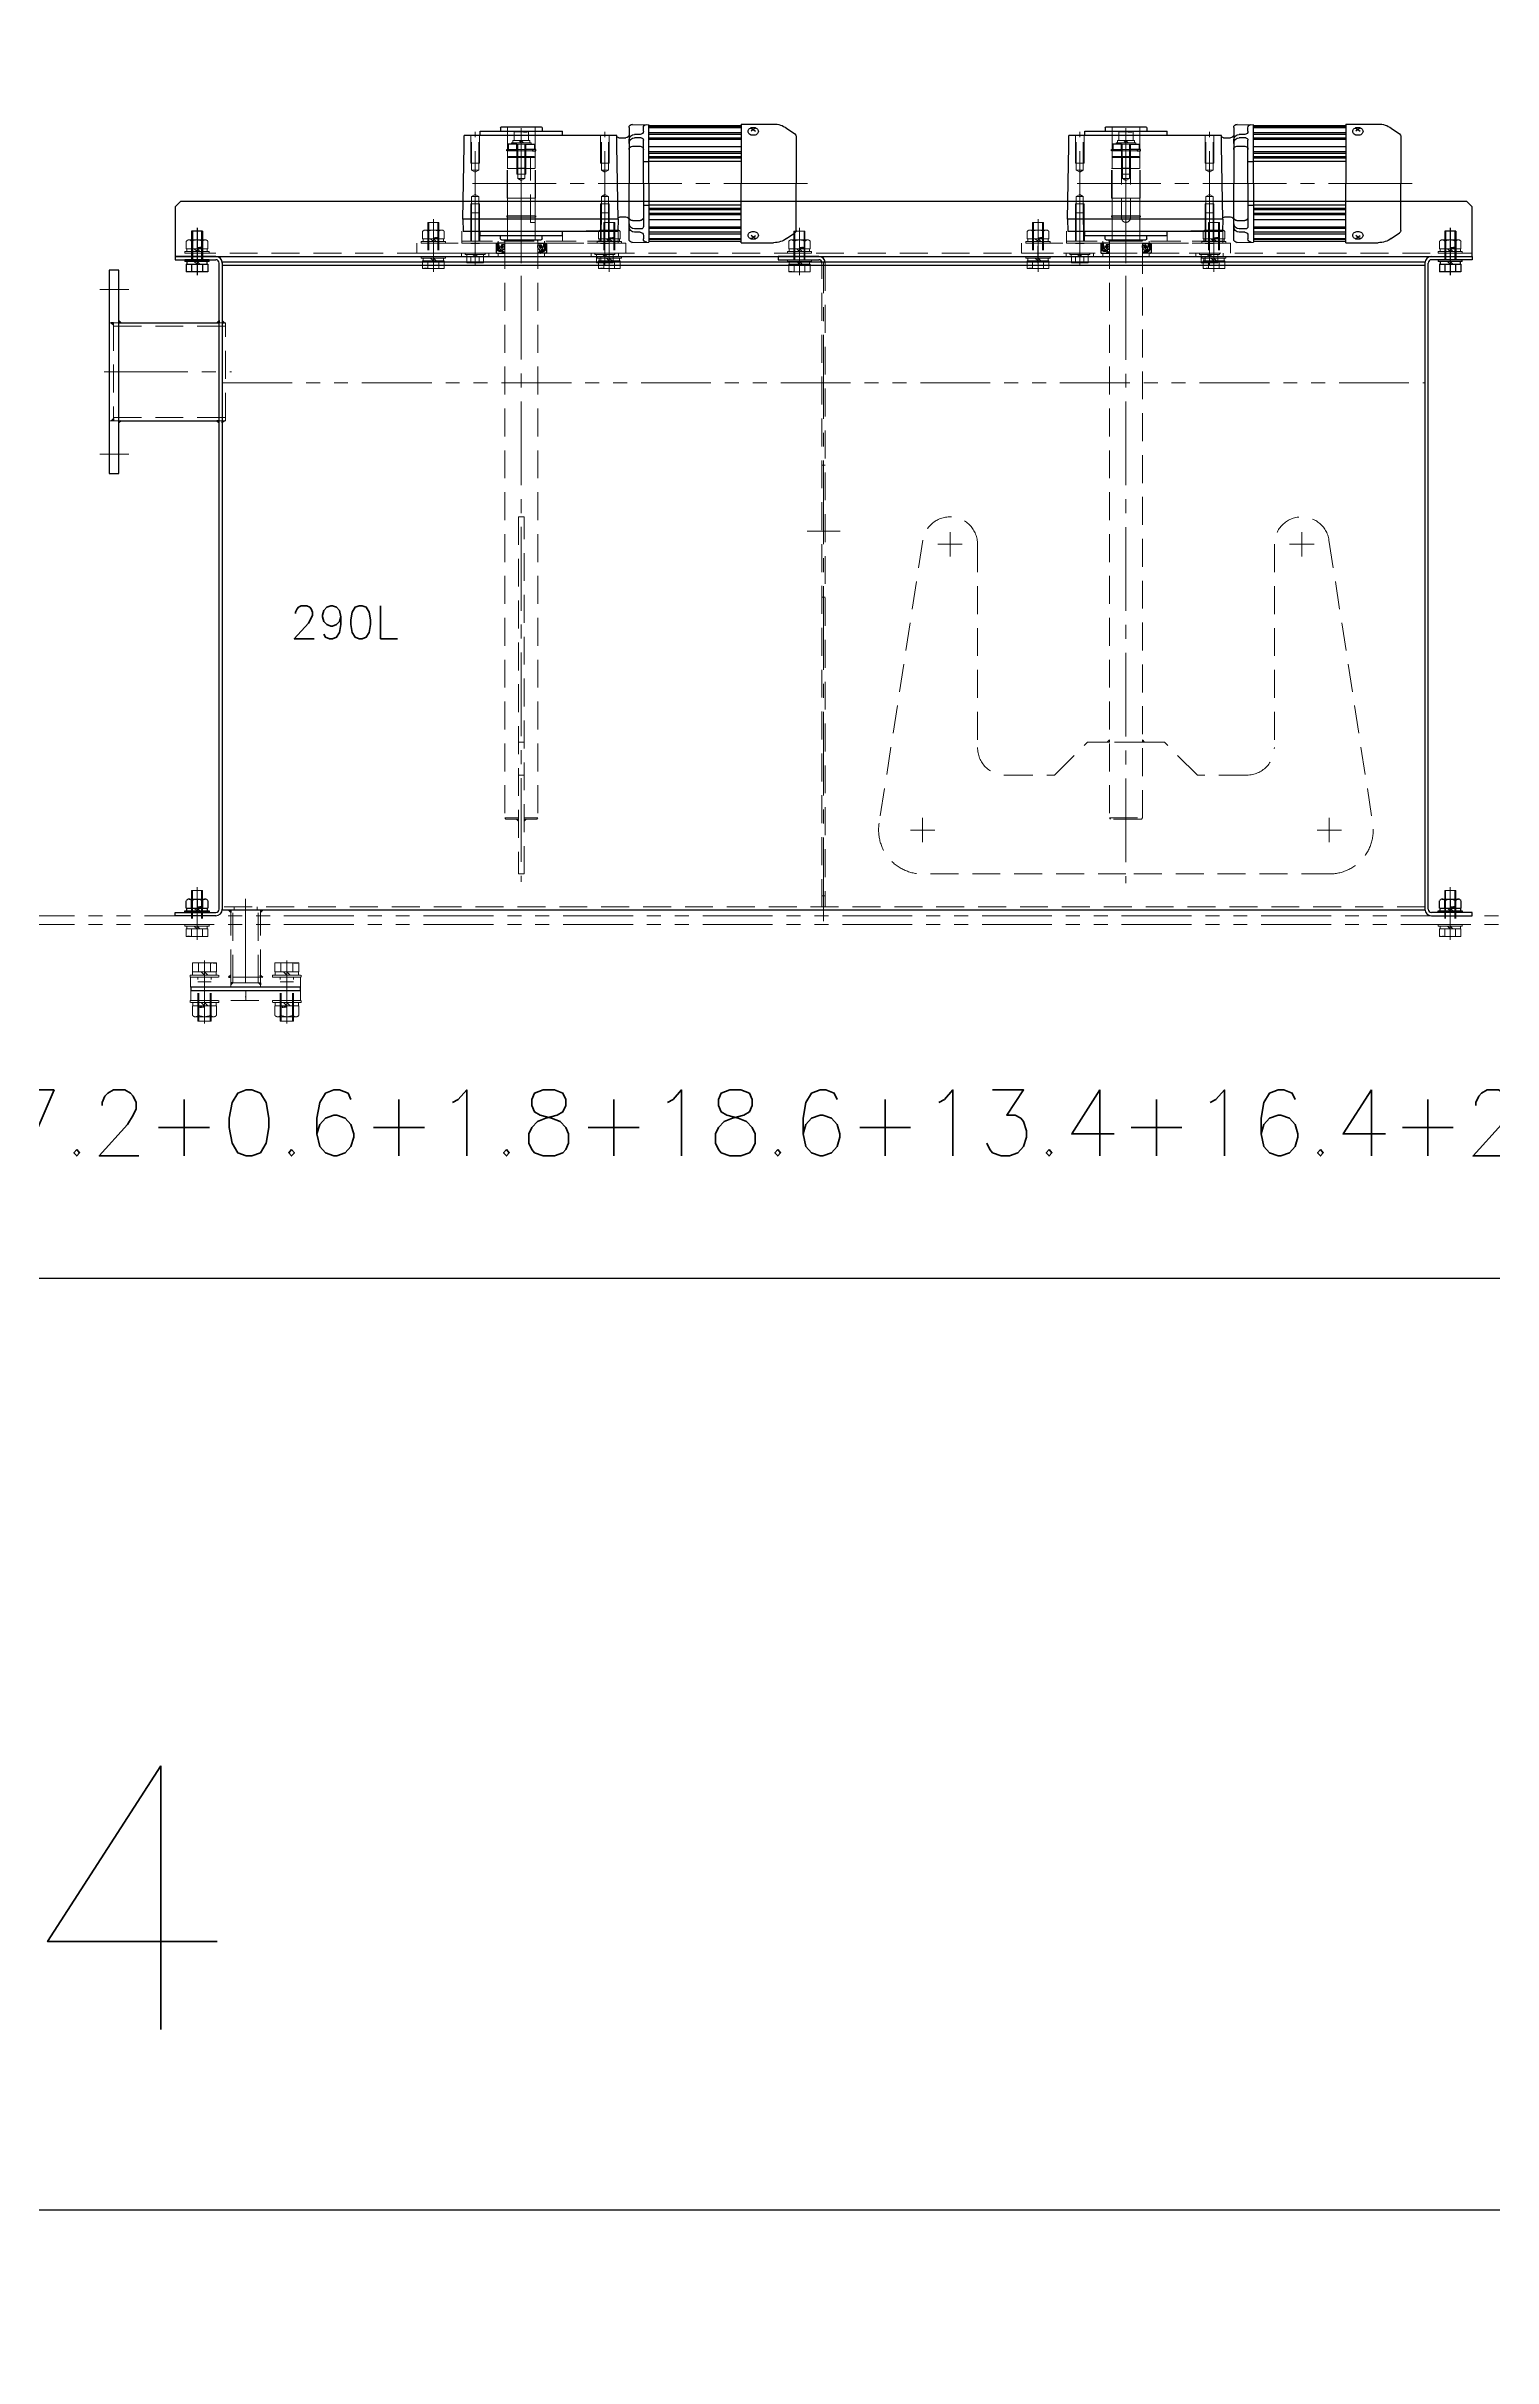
# Model space of a CAD drawing. Header units: millimetres. Extents: x -8731 to 85711, y -14522 to 31379.
# Drawn here: x 44179 to 45495, y 5226 to 7330 of the extents above; entities that cross this region are included whole.
import ezdxf
from ezdxf import colors
from ezdxf.entities.mleader import LeaderData, LeaderLine
from ezdxf.enums import TextEntityAlignment as Align
from ezdxf.math import Vec2, Vec3

# ---------------------------------------------------------------- set-up
doc = ezdxf.new("R2010")
doc.units = ezdxf.units.MM
doc.header["$LTSCALE"] = 4
for name, pattern in [('CENTER2', [28.575, 19.05, -3.175, 3.175, -3.175]), ('HIDDEN', [9.525, 6.35, -3.175]), ('PHANTOM2', [31.75, 15.875, -3.175, 3.175, -3.175, 3.175, -3.175])]:
    doc.linetypes.add(name, pattern=pattern)
for name, color, linetype, lineweight in [('04_HIDDEN', 2, 'HIDDEN', 13), ('05_CENTER', 4, 'CENTER2', 13), ('06_PHANTOM', 2, 'PHANTOM2', 13), ('08_DIM', 3, 'Continuous', 13)]:
    doc.layers.add(name, color=color, linetype=linetype, lineweight=lineweight)
doc.layers.add('10_DRAFT', color=8, linetype='Continuous', lineweight=0, plot=False)
doc.styles.add('KSS_TXT', font='txt.shx', dxfattribs={"bigfont": 'extfont2.shx'})
doc.styles.add('KSS_TXT_L', font='txt.shx', dxfattribs={"height": 9, "bigfont": 'extfont2.shx'})
doc.styles.get("Standard").update_dxf_attribs({"font": 'txt.shx', "bigfont": 'extfont2.shx'})
pattern_1 = [(45, (-9229.5107, -9660.0294), (-0.67351921, 0.67351921), [])]

# ---------------------------------------------------------------- blocks, each defined once
blk = doc.blocks.new('A$C4D316DC8_1_1_1')
at = {"color": 0}
for p, q in [((-13, 2), (13, 2)), ((-13, 2), (-13, 0)), ((-13, 0), (13, 0)), ((-11, 13), (11, 13)), ((-11, 5), (-11, 13)), ((-11, 5), (11, 5)), ((-10.8, 5), (-10.8, 2)), ((-5.5, 5), (-5.5, 13)), ((0, 2), (-3, 5)), ((0, 5), (3, 2)), ((5.5, 5), (5.5, 13)), ((10.7, 2), (10.7, 5)), ((11, 5), (11, 13)), ((13, 0), (13, 2))]:
    blk.add_line(p, q, dxfattribs=at)
at = {"color": 0, "linetype": 'HIDDEN'}
for p, q in [((-6, -40), (-6, 0)), ((6, -40), (6, 0)), ((-6, -4), (6, -4)), ((-5.1, -40), (-5.1, -4)), ((5.1, -40), (5.1, -4)), ((-6, -40), (6, -40))]:
    blk.add_line(p, q, dxfattribs=at)
at = {"color": 0, "linetype": 'CENTER2'}
blk.add_line((0, -42.2), (0, 15.2), dxfattribs=at)
at = {"layer": '10_DRAFT', "style": 'KSS_TXT_L'}
blk.add_text('BT-M12x45L,SW,PW', height=0.3, dxfattribs=at).set_placement((6.4, 12.7))
blk = doc.blocks.new('M12Nza_2_1')
at = {"color": 0}
for p, q in [((-10.9, 5), (-10.9, 13.5)), ((11, 5), (-10.9, 5)), ((-10.7, 2), (-10.7, 5)), ((-8.2, 15), (8.2, 15)), ((-5.5, 5), (-5.5, 13.5)), ((0, 2), (-3, 5)), ((0, 5), (3, 2)), ((5.5, 5), (5.5, 13.5)), ((10.7, 5), (10.7, 2)), ((11, 13.5), (11, 5))]:
    blk.add_line(p, q, dxfattribs=at)
at = {"color": 0, "linetype": 'CENTER2'}
blk.add_line((0, 0), (0, 15), dxfattribs=at)
at = {"color": 0}
blk.add_lwpolyline([(-13, 2), (13, 2), (13, 0), (-13, 0)], close=True, dxfattribs=at)
for centre, radius, start, end in [((-8.2, 11.7), 3.29, 33.626, 146.374), ((0, 4), 10.9, 60, 120), ((8.2, 11.7), 3.29, 33.626, 146.374)]:
    blk.add_arc(centre, radius, start, end, dxfattribs=at)
at = {"layer": '10_DRAFT', "style": 'KSS_TXT'}
blk.add_text('M12', height=1.5, dxfattribs=at).set_placement((0.3, 5.1))
blk = doc.blocks.new('A$C356D5E8B_1')
at = {"color": 0}
blk.add_lwpolyline([(0, 87.5), (9, 87.5), (9, -12.5), (0, -12.5)], close=True, dxfattribs=at)
at = {"layer": '05_CENTER'}
for p, q in [((-7.3, 75), (16, 75)), ((-7.3, 0), (16, 0))]:
    blk.add_line(p, q, dxfattribs=at)
at = {"layer": '10_DRAFT'}
blk.add_line((9, 37.5), (0, 37.5), dxfattribs=at)
blk = doc.blocks.new('M10Nza_1_1_1')
at = {"color": 0}
for p, q in [((-9.8, 4), (-9.8, 10.7)), ((-9.8, 4), (9.8, 4)), ((-9.2, 1.5), (-9.2, 4)), ((-7.3, 12), (7.4, 12)), ((-4.9, 4), (-4.9, 10.7)), ((0, 1.5), (-2.5, 4)), ((0, 4), (2.5, 1.5)), ((4.9, 10.7), (4.9, 4)), ((9.2, 4), (9.2, 1.5)), ((9.8, 10.7), (9.8, 4))]:
    blk.add_line(p, q, dxfattribs=at)
at = {"color": 0, "linetype": 'CENTER2'}
blk.add_line((0, 12), (0, 0), dxfattribs=at)
at = {"color": 0}
blk.add_lwpolyline([(-11, 1.5), (11, 1.5), (11, 0), (-11, 0)], close=True, dxfattribs=at)
for centre, radius, start, end in [((-7.3, 9.1), 2.94, 33.626, 146.374), ((0, 2.2), 9.8, 60, 120), ((7.4, 9.1), 2.94, 33.626, 146.374)]:
    blk.add_arc(centre, radius, start, end, dxfattribs=at)
at = {"layer": '10_DRAFT', "style": 'KSS_TXT'}
blk.add_text('M10', height=1.25, dxfattribs=at).set_placement((0.3, 4.1))
blk = doc.blocks.new('A$C7E374867_2_1')
at = {"color": 0}
for p, q in [((-11, 1.5), (11, 1.5)), ((-11, 1.5), (-11, 0)), ((-11, 0), (11, 0)), ((-9.8, 11), (9.8, 11)), ((-9.8, 4), (-9.8, 11)), ((9.8, 4), (-9.8, 4)), ((-9.3, 4), (-9.3, 1.5)), ((-4.9, 4), (-4.9, 11)), ((0, 1.5), (-2.5, 4)), ((0, 4), (2.5, 1.5)), ((4.9, 4), (4.9, 11)), ((9.2, 1.5), (9.2, 4)), ((9.8, 4), (9.8, 11)), ((11, 0), (11, 1.5))]:
    blk.add_line(p, q, dxfattribs=at)
at = {"color": 0, "linetype": 'HIDDEN'}
for p, q in [((-5, -26), (-5, 0)), ((-4.2, -26), (-4.2, 0)), ((4.2, -26), (4.2, 0)), ((5, -26), (5, 0)), ((-5, -26), (5, -26))]:
    blk.add_line(p, q, dxfattribs=at)
at = {"color": 0, "linetype": 'CENTER2'}
blk.add_line((0, -29), (0, 14), dxfattribs=at)
at = {"layer": '10_DRAFT', "style": 'KSS_TXT_L'}
blk.add_text('BT-M10x30L,SW,PW', height=0.3, dxfattribs=at).set_placement((5.1, 10.7))
blk = doc.blocks.new('A$C1A3C2C0C_1_1_1')
at = {"color": 0}
for p, q in [((-11, 1.5), (11, 1.5)), ((-11, 1.5), (-11, 0)), ((-9.8, 11), (9.8, 11)), ((-9.8, 4), (-9.8, 11)), ((9.8, 4), (-9.8, 4)), ((-9.3, 4), (-9.3, 1.5)), ((-4.9, 4), (-4.9, 11)), ((0, 1.5), (-2.5, 4)), ((0, 4), (2.5, 1.5)), ((4.9, 4), (4.9, 11)), ((9.2, 1.5), (9.2, 4)), ((9.8, 4), (9.8, 11)), ((11, 0), (11, 1.5)), ((-11, 0), (11, 0))]:
    blk.add_line(p, q, dxfattribs=at)
at = {"color": 0, "linetype": 'CENTER2'}
blk.add_line((0, -34), (0, 14), dxfattribs=at)
at = {"color": 0, "linetype": 'HIDDEN'}
for p, q in [((-5, -31), (-5, 0)), ((-4.2, -31), (-4.2, 0)), ((4.2, -31), (4.2, 0)), ((5, -31), (5, 0)), ((-5, -31), (5, -31))]:
    blk.add_line(p, q, dxfattribs=at)
at = {"layer": '10_DRAFT', "style": 'KSS_TXT_L'}
blk.add_text('BT-M10x35L,SW,PW', height=0.3, dxfattribs=at).set_placement((5.1, 10.7))
blk = doc.blocks.new('A$C466E3537_1')
at = {"color": 0}
for p, q in [((273.2, 184.7), (530.9, 224.5)), ((577, 185), (577, 0)), ((277, 135), (462, 135)), ((487, 110), (487, 65)), ((487, 65), (457, 35)), ((457, 15), (457, 35)), ((-75, 12.5), (-76, 11.5)), ((-76, 11.5), (-76, 0)), ((-76, 4), (-20, 4)), ((-76, -11.5), (-76, 0)), ((0, 12.5), (-75, 12.5)), ((-75, 12.5), (-75, 4)), ((0, 14), (1, 15)), ((0, -14), (0, 14)), ((1, 15), (1, -15)), ((526, 15), (1, 15)), ((526, -15), (526, 15)), ((527, 14), (526, 15)), ((527, 14), (527, -14)), ((577, 0), (577, -185)), ((-76, -4), (-20, -4)), ((-75, -12.5), (-76, -11.5)), ((-75, -12.5), (-75, -4)), ((0, -12.5), (-75, -12.5)), ((1, -15), (0, -14)), ((1, -15), (526, -15)), ((457, -35), (457, -15)), ((527, -14), (526, -15)), ((487, -65), (457, -35)), ((487, -110), (487, -65)), ((277, -135), (462, -135)), ((273.2, -184.7), (530.9, -224.5))]:
    blk.add_line(p, q, dxfattribs=at)
at = {"color": 3}
for points in [[(457, 15), (455, 15), (457, 17), (457, 17)], [(457, -15), (455, -15), (457, -17), (457, -17)]]:
    blk.add_lwpolyline(points, close=True, dxfattribs=at)
at = {"color": 0}
for centre, radius, start, end in [((537, 185), 40, 360, 98.7845), ((277, 160), 25, 98.7845, 270), ((462, 110), 25, 0, 90), ((-20, 0), 4, 270, 90), ((462, -110), 25, 270, 0), ((277, -160), 25, 90, 261.2155), ((537, -185), 40, 261.2155, 0)]:
    blk.add_arc(centre, radius, start, end, dxfattribs=at)
at = {"layer": '04_HIDDEN', "ltscale": 5}
for p, q in [((-60, 4), (-76, 4)), ((-56, 3.3), (-76, 3.3)), ((-60, -4), (-60, 4)), ((-54.1, 0), (-56, 3.3)), ((-56, -3.2), (-56, 3.3)), ((-56, -3.2), (-54.1, 0)), ((-76, -3.2), (-56, -3.2)), ((-76, -4), (-60, -4))]:
    blk.add_line(p, q, dxfattribs=at)
at = {"layer": '04_HIDDEN'}
for p, q in [((-75, -4), (-75, 4)), ((457, 15), (457, -15))]:
    blk.add_line(p, q, dxfattribs=at)
at = {"layer": '05_CENTER'}
blk.add_line((-81.5, 0), (585.3, 0), dxfattribs=at)
at = {"layer": '10_DRAFT'}
for p, q in [((537, 196.1), (537, 173.9)), ((277, 171.1), (277, 148.9)), ((548.1, 185), (525.9, 185)), ((288.1, 160), (265.9, 160)), ((288.1, -160), (265.9, -160)), ((277, -171.1), (277, -148.9)), ((548.1, -185), (525.9, -185)), ((537, -196.1), (537, -173.9))]:
    blk.add_line(p, q, dxfattribs=at)
blk = doc.blocks.new('A$C17075033_1')
at = {"color": 0}
for p, q in [((-75, 12.5), (-76, 11.5)), ((-76, 11.5), (-76, 0)), ((-76, -11.5), (-76, 0)), ((-76, -10.8), (-76, 0)), ((0, 12.5), (-75, 12.5)), ((-75, -12.5), (-75, 12.5)), ((0, 14), (1, 15)), ((0, -14), (0, 14)), ((1, 15), (526, 15)), ((1, -15), (1, 15)), ((577, 2.5), (252, 2.5)), ((252, 2.5), (252, -2.5)), ((526, 2.5), (526, 15)), ((527, 14), (526, 15)), ((527, 2.5), (527, 14)), ((577, -2.5), (577, 2.5)), ((-75, -12.5), (-76, -11.5)), ((0, -12.5), (-75, -12.5)), ((0, -14), (1, -15)), ((1, -15), (526, -15)), ((252, -2.5), (577, -2.5)), ((526, -2.5), (526, -15)), ((527, -14), (526, -15)), ((527, -2.5), (527, -14))]:
    blk.add_line(p, q, dxfattribs=at)
at = {"color": 3}
for points in [[(527, 2.5), (529, 2.5), (527, 4.5), (527, 4.5)], [(527, -2.5), (529, -2.5), (527, -4.5), (527, -4.5)]]:
    blk.add_lwpolyline(points, close=True, dxfattribs=at)
at = {"layer": '04_HIDDEN'}
for p, q in [((-16, 8.5), (-76, 8.5)), ((-16, 8.5), (-16, 12.5)), ((457, -2.5), (457, 2.5)), ((487, -2.5), (487, 2.5))]:
    blk.add_line(p, q, dxfattribs=at)
at = {"layer": '04_HIDDEN', "ltscale": 5}
for p, q in [((-60, 4), (-76, 4)), ((-56, 3.3), (-76, 3.3)), ((-60, -4), (-60, 4)), ((-54.1, 0), (-56, 3.3)), ((-56, -3.2), (-56, 3.3)), ((-56, -3.2), (-54.1, 0)), ((-76, -3.2), (-56, -3.2)), ((-76, -4), (-60, -4))]:
    blk.add_line(p, q, dxfattribs=at)
at = {"layer": '05_CENTER'}
blk.add_line((-81.7, 0), (584.2, 0), dxfattribs=at)
blk = doc.blocks.new('A$C7DE9039E_1_1')
for p, q in [((-1123, 600), (-1160, 600)), ((-1160, 600), (-1160, 597)), ((-1160, 597), (-1123, 597)), ((-574.5, 600), (-611.5, 600)), ((-611.5, 600), (-611.5, 597)), ((-611.5, 597), (-574.5, 597)), ((-17, 600), (20, 600)), ((20, 597), (-17, 597)), ((20, 600), (20, 597)), ((-1160, 0), (-1160, 3)), ((-1160, 3), (-1123, 3)), ((-1123, 0), (-1160, 0)), ((20, 3), (-17, 3)), ((-17, 0), (20, 0)), ((20, 0), (20, 3))]:
    blk.add_line(p, q)
at = {"color": 0}
for p, q in [((-1120, 6), (-1120, 594)), ((-1117, 595), (-23, 595)), ((-1117, 595), (-23, 595)), ((-1117, 595), (-1117, 5)), ((-1117, 592), (-23, 592)), ((-571.5, 595), (-568.5, 595)), ((-23, 595), (-23, 5)), ((-20, 6), (-20, 594)), ((-1211, 539.6), (-1120, 539.6)), ((-1211, 450.5), (-1120, 450.5)), ((-23, 5), (-1117, 5))]:
    blk.add_line(p, q, dxfattribs=at)
blk.add_lwpolyline([(-1211, 587.5), (-1220, 587.5), (-1220, 402.5), (-1211, 402.5)], close=True, dxfattribs=at)
at = {"color": 3}
for points in [[(-1216, 539.6), (-1218, 539.6), (-1218, 539.6), (-1216, 537.6)], [(-1211, 539.6), (-1209, 539.6), (-1209, 539.6), (-1211, 541.6)], [(-1120, 539.6), (-1122, 539.6), (-1122, 539.6), (-1120, 541.6)], [(-1117, 539.6), (-1115, 539.6), (-1115, 539.6), (-1117, 541.6)], [(-1216, 450.5), (-1218, 450.5), (-1218, 450.5), (-1216, 452.5)], [(-1211, 450.5), (-1209, 450.5), (-1209, 450.5), (-1211, 448.5)], [(-1120, 450.5), (-1122, 450.5), (-1122, 450.5), (-1120, 448.5)], [(-1117, 450.5), (-1115, 450.5), (-1115, 450.5), (-1117, 448.5)], [(-1109.4, 5), (-1109.4, 3), (-1111.4, 5), (-1111.4, 5)], [(-1082.2, 5), (-1082.2, 3), (-1080.2, 5), (-1080.2, 5)], [(-1109.4, -56), (-1109.4, -54), (-1111.4, -56), (-1111.4, -56)], [(-1109.4, -61), (-1109.4, -63), (-1107.4, -61), (-1107.4, -61)], [(-1082.2, -61), (-1082.2, -63), (-1084.2, -61), (-1084.2, -61)], [(-1082.2, -56), (-1082.2, -54), (-1080.2, -56), (-1080.2, -56)]]:
    blk.add_lwpolyline(points, close=True, dxfattribs=at)
for centre, radius, start, end in [((-1123, 594), 6, 0, 90), ((-1123, 594), 3, 0, 90), ((-574.5, 594), 6, 0, 90), ((-574.5, 594), 3, 0, 90), ((-17, 594), 6, 90, 180), ((-17, 594), 3, 90, 180), ((-1123, 6), 6, 270, 0), ((-1123, 6), 3, 270, 0), ((-17, 6), 6, 180, 270), ((-17, 6), 3, 180, 270)]:
    blk.add_arc(centre, radius, start, end)
at = {"layer": '04_HIDDEN'}
for p, q in [((-571.5, 8), (-571.5, 594)), ((-568.5, 594), (-568.5, 8)), ((-1211, 539.6), (-1220, 539.6)), ((-1216, 539.6), (-1216, 450.5)), ((-1216, 536.6), (-1114, 536.6)), ((-1114, 539.6), (-1120, 539.6)), ((-1114, 450.5), (-1114, 539.6)), ((-1211, 450.5), (-1220, 450.5)), ((-1216, 453.5), (-1114, 453.5)), ((-1114, 450.5), (-1120, 450.5)), ((-568.5, 410), (-571.5, 410)), ((-568.5, 290), (-571.5, 290)), ((-23, 8), (-1117, 8)), ((-1109.4, 0), (-1109.4, 5)), ((-1109.4, -56), (-1109.4, 0)), ((-1107.3, -61), (-1107.3, 5)), ((-1106.3, 5), (-1106.3, 8)), ((-1085.3, 5), (-1085.3, 8)), ((-1084.3, -61), (-1084.3, 5)), ((-1082.2, 0), (-1082.2, 5)), ((-1082.2, -56), (-1082.2, 0)), ((-568.5, 18), (-571.5, 18)), ((-1109.4, -56), (-1109.4, -65)), ((-1082.2, -61), (-1109.4, -61)), ((-1082.2, -56), (-1082.2, -65))]:
    blk.add_line(p, q, dxfattribs=at)
blk.add_lwpolyline([(-1045.8, -56), (-1045.8, -65), (-1145.8, -65), (-1145.8, -56)], close=True, dxfattribs=at)
at = {"layer": '05_CENTER'}
for p, q in [((-1140, 588.8), (-1140, 608.2)), ((-592, 588.8), (-592, 608.2)), ((-570, -4.9), (-570, 595)), ((0, 588.8), (0, 608.2)), ((0, 588.8), (0, 608.2)), ((-1201.9, 570), (-1228.4, 570)), ((-1224.6, 495), (-1108.6, 495)), ((-1201.9, 420), (-1228.4, 420)), ((-555, 350), (-585.1, 350)), ((-1140, 11.2), (-1140, -8.2)), ((-1095.8, 15.3), (-1095.8, -74.2)), ((0, 11.2), (0, -8.2)), ((-1133.3, -48.7), (-1133.3, -72)), ((-1058.3, -48.7), (-1058.3, -72))]:
    blk.add_line(p, q, dxfattribs=at)
at = {"layer": '06_PHANTOM', "color": 4}
blk.add_line((-1117, 485), (-23, 485), dxfattribs=at)
blk = doc.blocks.new('A$C6D001141_1_1')
at = {"color": 0}
blk.add_lwpolyline([(285, 50), (1455, 50), (1460, 45), (1460, 0), (280, 0), (280, 45)], close=True, dxfattribs=at)
at = {"layer": '04_HIDDEN'}
for p, q in [((280, 3), (1460, 3)), ((506.5, 3), (506.5, 0)), ((531.5, 3), (531.5, 0)), ((574, 3), (574, 0)), ((616, 3), (616, 0)), ((624.5, 3), (624.5, 0)), ((649.5, 3), (649.5, 0)), ((1056.5, 3), (1056.5, 0)), ((1081.5, 3), (1081.5, 0)), ((1124, 3), (1124, 0)), ((1166, 3), (1166, 0)), ((1174.5, 3), (1174.5, 0)), ((1199.5, 3), (1199.5, 0))]:
    blk.add_line(p, q, dxfattribs=at)
at = {"layer": '05_CENTER'}
for p, q in [((300, 9.5), (300, -6.2)), ((515, 9.5), (515, -6.2)), ((519, 9.5), (519, -6.2)), ((595, 9.5), (595, -6.2)), ((637, 9.5), (637, -6.2)), ((675, 9.5), (675, -6.2)), ((892, 9.5), (892, -6.2)), ((1065, 9.5), (1065, -6.2)), ((1069, 9.5), (1069, -6.2)), ((1145, 9.5), (1145, -6.2)), ((1187, 9.5), (1187, -6.2)), ((1225, 9.5), (1225, -6.2)), ((1440, 9.5), (1440, -6.2))]:
    blk.add_line(p, q, dxfattribs=at)
blk = doc.blocks.new('A$C72ED0EA9_1_1')
at = {"xscale": -1}
blk.add_blockref('A$C6D001141_1_1', (1439.999985, 0), dxfattribs=at)
blk = doc.blocks.new('A$C2D0C0B04_1_1')
blk.add_lwpolyline([(-175, 9), (15, 9), (15, 0), (-175, 0)], close=True)
at = {"layer": '04_HIDDEN'}
for p, q in [((-103, 9), (-103, 0)), ((-57, 9), (-57, 0))]:
    blk.add_line(p, q, dxfattribs=at)
at = {"layer": '05_CENTER'}
for p, q in [((-160, 13.6), (-160, -4.4)), ((-156, -3.4), (-156, 12.4)), ((-80, 13.6), (-80, -4.4)), ((-38, -3.4), (-38, 12.4)), ((0, 13.6), (0, -4.4))]:
    blk.add_line(p, q, dxfattribs=at)
blk = doc.blocks.new('A$C758342AF_1_1')
at = {"color": 0}
blk.add_lwpolyline([(12, 0), (-130, 0), (-130, 2), (12, 2)], close=True, dxfattribs=at)
at = {"layer": '04_HIDDEN'}
for p, q in [((-63, 2), (-63, 0)), ((-21, 2), (-21, 0))]:
    blk.add_line(p, q, dxfattribs=at)
at = {"layer": '05_CENTER'}
for p, q in [((-118, 4), (-118, -2)), ((-42, 4), (-42, -2)), ((0, 4), (0, -2))]:
    blk.add_line(p, q, dxfattribs=at)
blk = doc.blocks.new('A$C569F183A_1_1')
at = {"color": 0}
blk.add_lwpolyline([(-130, 9), (12, 9), (12, 0), (-130, 0)], close=True, dxfattribs=at)
at = {"layer": '04_HIDDEN'}
for p, q in [((-79.6, 9), (-79.6, 0)), ((-4.4, 9), (-4.4, 0))]:
    blk.add_line(p, q, dxfattribs=at)
at = {"layer": '05_CENTER'}
for p, q in [((-118, 11), (-118, -2)), ((-42, 11), (-42, -2)), ((0, 11), (0, -2))]:
    blk.add_line(p, q, dxfattribs=at)
blk = doc.blocks.new('A$C397655D3_1_1')
h = blk.add_hatch()
h.set_pattern_fill('ANSI31', color=0, scale=0.3)
h.set_pattern_definition(pattern_1)
edge = h.paths.add_edge_path()
edge.add_line((1.6, 20), (1.6, 17.9))
edge.add_line((1.6, 17.9), (2.6, 17.9))
edge.add_line((2.6, 17.9), (2.6, 20))
edge.add_arc((3.6, 20), 1, 90, 180, ccw=False)
edge.add_line((3.6, 21), (8.1, 21))
edge.add_line((8.1, 21), (8.1, 22))
edge.add_line((8.1, 22), (3.6, 22))
edge.add_arc((3.6, 20), 2, 90, 180)
h = blk.add_hatch()
h.set_pattern_fill('ANSI31', color=0, scale=0.3)
h.set_pattern_definition(pattern_1)
edge = h.paths.add_edge_path()
edge.add_line((1.6, -20), (1.6, -17.9))
edge.add_line((1.6, -17.9), (2.6, -17.9))
edge.add_line((2.6, -17.9), (2.6, -20))
edge.add_arc((3.6, -20), 1, 180, 270)
edge.add_line((3.6, -21), (8.1, -21))
edge.add_line((8.1, -21), (8.1, -22))
edge.add_line((8.1, -22), (3.6, -22))
edge.add_arc((3.6, -20), 2, 180, 270, ccw=False)
at = {"color": 0}
for p, q in [((0, 22.4), (0, 17.6)), ((1, 23), (0.1, 22.5)), ((8, 23), (1, 23)), ((8.7, 22.5), (8, 23)), ((8.8, 22.5), (8.7, 22.5)), ((8.9, 22.2), (8.9, 22.4)), ((9, 22), (8.9, 22.2)), ((9, 20.6), (9, 22)), ((0.8, 16.7), (0, 15.3)), ((0, 15.3), (0.3, 15)), ((0.1, 17.5), (0.6, 17.5)), ((0.3, 15), (1.6, 16.9)), ((0.8, 17.2), (0.8, 16.7)), ((1.8, 16.9), (3.5, 16.6)), ((3.2, 19.2), (7.5, 20.5)), ((3.2, 18.2), (3.2, 19.1)), ((4.9, 17.5), (3.2, 18.1)), ((3.5, 16.5), (3.7, 16)), ((3.7, 16), (3.7, 15.7)), ((3.7, 15.7), (5.5, 15)), ((4.6, 17.5), (7.4, 17.5)), ((5.5, 15), (6.8, 15)), ((6, 18.9), (6, 16.1)), ((6.8, 15), (7.5, 16)), ((7.4, 18), (7, 18)), ((7.5, 20.5), (8.9, 20.5)), ((7.5, 16), (7.5, 17.9)), ((0, -15.3), (0.3, -15)), ((0.8, -16.7), (0, -15.3)), ((0, -22.4), (0, -17.6)), ((0.1, -17.5), (0.6, -17.5)), ((0.3, -15), (1.6, -16.9)), ((0.8, -17.2), (0.8, -16.7)), ((1.8, -16.9), (3.5, -16.6)), ((4.9, -17.5), (3.2, -18.1)), ((3.2, -18.2), (3.2, -19.1)), ((3.2, -19.2), (7.5, -20.5)), ((3.5, -16.5), (3.7, -16)), ((3.7, -15.7), (5.5, -15)), ((3.7, -16), (3.7, -15.7)), ((4.6, -17.5), (7.4, -17.5)), ((5.5, -15), (6.8, -15)), ((6, -18.9), (6, -16.1)), ((6.8, -15), (7.5, -16)), ((7.4, -18), (7, -18)), ((7.5, -16), (7.5, -17.9)), ((7.5, -20.5), (8.9, -20.5)), ((9, -20.6), (9, -22)), ((1, -23), (0.1, -22.5)), ((8, -23), (1, -23)), ((8.7, -22.5), (8, -23)), ((8.8, -22.5), (8.7, -22.5)), ((9, -22), (8.9, -22.2)), ((8.9, -22.2), (8.9, -22.4))]:
    blk.add_line(p, q, dxfattribs=at)
for points in [[(9, 15), (9, 20.6), (9, 22), (8.9, 22.2), (8.9, 22.4, 0.414214), (8.8, 22.5), (8.7, 22.5), (8, 23, 0.152216), (8, 23), (1, 23, 0.116434), (1, 23), (0.1, 22.5, 0.284079), (0, 22.4), (0, 17.6), (0, 15)], [(9, -15), (9, -20.6), (9, -22), (8.9, -22.2), (8.9, -22.4, -0.414214), (8.8, -22.5), (8.7, -22.5), (8, -23, -0.152216), (8, -23), (1, -23, -0.116434), (1, -23), (0.1, -22.5, -0.284079), (0, -22.4), (0, -17.6), (0, -15)]]:
    blk.add_lwpolyline(points, format="xyb", dxfattribs=at)
for points in [[(8.1, 21), (3.6, 21, 0.414214), (2.6, 20), (2.6, 17.9), (1.6, 17.9), (1.6, 20, -0.414214), (3.6, 22), (8.1, 22)], [(8.1, -21), (3.6, -21, -0.414214), (2.6, -20), (2.6, -17.9), (1.6, -17.9), (1.6, -20, 0.414214), (3.6, -22), (8.1, -22)]]:
    blk.add_lwpolyline(points, format="xyb", close=True, dxfattribs=at)
for centre in [(6, 17.5), (6, -17.5)]:
    blk.add_circle(centre, 1.1, dxfattribs=at)
for centre, radius, start, end in [((0.1, 22.4), 0.1, 116.5651, 180), ((1, 22.9), 0.1, 90, 116.5651), ((8, 22.9), 0.1, 55.3804, 90), ((8.8, 22.4), 0.1, 0, 90), ((0.1, 17.6), 0.1, 180, 270), ((0.6, 17.2), 0.25, 0, 90), ((1.7, 16.8), 0.1, 67.8846, 144.2185), ((3.3, 19.1), 0.1, 109.2148, 180), ((3.3, 18.2), 0.1, 180, 248.6602), ((3.4, 16.5), 0.15, 12.9875, 67.8846), ((6, 17.5), 1.1, 180, 28.1885), ((7.4, 17.9), 0.1, 360, 90), ((7.5, 20.4), 0.1, 90, 109.2148), ((7.4, 16), 0.1, 326.8702, 0), ((8.9, 20.6), 0.1, 270, 0), ((0.1, -17.6), 0.1, 90, 180), ((0.6, -17.2), 0.25, 270, 0), ((1.7, -16.8), 0.1, 215.7815, 292.1154), ((3.3, -18.2), 0.1, 111.3398, 180), ((3.3, -19.1), 0.1, 180, 250.7852), ((3.4, -16.5), 0.15, 292.1154, 347.0125), ((6, -17.5), 1.1, 331.8115, 180), ((7.4, -17.9), 0.1, 270, 0), ((7.4, -16), 0.1, 360, 33.1298), ((7.5, -20.4), 0.1, 250.7852, 270), ((8.9, -20.6), 0.1, 360, 90), ((0.1, -22.4), 0.1, 180, 243.4349), ((1, -22.9), 0.1, 243.4349, 270), ((8, -22.9), 0.1, 270, 304.6196), ((8.8, -22.4), 0.1, 270, 360)]:
    blk.add_arc(centre, radius, start, end, dxfattribs=at)
at = {"layer": '10_DRAFT'}
blk.add_line((0, 0), (10, 0), dxfattribs=at)
for points in [[(9, 15), (0, 15)], [(9, -15), (0, -15)]]:
    blk.add_lwpolyline(points, dxfattribs=at)
blk = doc.blocks.new('A$C7DDA2F18_1_1')
at = {"color": 0}
for p, q in [((-9, 1.2), (9, 1.2)), ((-9, 1.2), (-9, 0)), ((-9, 0), (9, 0)), ((-7.7, 3.2), (-7.7, 1.2)), ((7.7, 3.2), (-7.7, 3.2)), ((-7.5, 8.7), (7.5, 8.7)), ((-7.5, 3.2), (-7.5, 8.7)), ((-3.8, 3.2), (-3.8, 8.7)), ((0, 1.2), (-2, 3.2)), ((0, 3.2), (2, 1.2)), ((3.8, 3.2), (3.8, 8.7)), ((7.5, 3.2), (7.5, 8.7)), ((7.7, 1.2), (7.7, 3.2)), ((9, 0), (9, 1.2))]:
    blk.add_line(p, q, dxfattribs=at)
at = {"color": 0, "linetype": 'HIDDEN'}
for p, q in [((-4, -36.8), (-4, 0)), ((4, -36.8), (4, 0)), ((-4, -8.8), (4, -8.8)), ((-3.3, -36.8), (-3.3, -8.8)), ((3.3, -36.8), (3.3, -8.8)), ((-4, -36.8), (4, -36.8))]:
    blk.add_line(p, q, dxfattribs=at)
at = {"color": 0, "linetype": 'CENTER2'}
blk.add_line((0, -38.3), (0, 10.2), dxfattribs=at)
at = {"layer": '10_DRAFT', "style": 'KSS_TXT_L'}
blk.add_text('BT-M8x40L,SW,PW', height=0.3, dxfattribs=at).set_placement((2.9, 8.4))
blk = doc.blocks.new('GM-SHYM-RH 0.2kW、1／＊、200V、60Hzb_1_1')
at = {"color": 0}
for p, q in [((-200, 105.5), (-229.5, 105.5)), ((-200, 105.5), (-200, 51.5)), ((-100.5, 105.2), (-116, 104.9)), ((-250, 94.3), (-250, 51.5)), ((-241.3, 101.8), (-248.9, 96.5)), ((-213, 101.8), (-211, 100.6)), ((-211, 100.6), (-213, 99)), ((-209, 101.8), (-211, 100.6)), ((-211, 100.6), (-209, 99)), ((-200.2, 91.5), (-116, 91.5)), ((-116, 104), (-200, 104)), ((-200, 102.5), (-116, 102.5)), ((-200, 102), (-116, 102)), ((-200, 97.6), (-116, 97.6)), ((-200, 96), (-116, 96)), ((-200, 92.5), (-116, 92.5)), ((-200, 84.8), (-116, 84.8)), ((-116, 51.5), (-116, 105)), ((-111, 99), (-111, 102)), ((-111, 51.5), (-111, 90.9)), ((-109, 92.9), (-103, 92.9)), ((-108, 96), (-103, 96)), ((-101, 85.4), (-108, 85.4)), ((-98, 102.3), (-98, 85)), ((-98, 102.3), (-98, 51.5)), ((-98, 88.4), (-98, 91)), ((-88.8, 93), (-95, 93)), ((-88, 19), (-86.8, 85.5)), ((-86.8, 95), (0, 95)), ((-86.8, 85.5), (-86.8, 95)), ((37.5, 99), (-37.5, 99)), ((-37.5, 95), (-37.5, 99)), ((-19, 102), (-19, 99)), ((18, 103), (-18, 103)), ((0, 95), (52, 95)), ((19, 102), (19, 99)), ((37.5, 95), (37.5, 99)), ((52, 85.5), (52, 95)), ((53.2, 19), (52, 85.5)), ((-200, 80.3), (-116, 80.3)), ((-200, 78.8), (-116, 78.8)), ((-200, 75.7), (-116, 75.7)), ((-200, 74.3), (-116, 74.3)), ((-200, 71.5), (-116, 71.5)), ((-111, 71.5), (-116, 71.5)), ((-250, 8.7), (-250, 51.5)), ((-200, -2.5), (-200, 51.5)), ((-116, 51.5), (-116, -2)), ((-111, 51.5), (-111, 12.1)), ((-98, 0.7), (-98, 51.5)), ((-200, 31.5), (-116, 31.5)), ((-200, 28.7), (-116, 28.7)), ((-200, 27.3), (-116, 27.3)), ((-200, 24.2), (-116, 24.2)), ((-200, 22.7), (-116, 22.7)), ((-111, 31.5), (-116, 31.5)), ((-241.3, 1.2), (-248.9, 6.5)), ((-211, 2.4), (-213, 4)), ((-213, 1.2), (-211, 2.4)), ((-211, 2.4), (-209, 4)), ((-209, 1.2), (-211, 2.4)), ((-200.2, 11.5), (-116, 11.5)), ((-200, 18.2), (-116, 18.2)), ((-200, 10.5), (-116, 10.5)), ((-200, 7), (-116, 7)), ((-200, 5.4), (-116, 5.4)), ((-200, 1), (-116, 1)), ((-200, 0.5), (-116, 0.5)), ((-111, 4), (-111, 1)), ((-109, 10.1), (-103, 10.1)), ((-101, 17.6), (-108, 17.6)), ((-108, 7), (-103, 7)), ((-98, 14.6), (-98, 12)), ((-98, 0.7), (-98, 7)), ((-90, 21), (-95, 21)), ((-88, 19), (53.2, 19)), ((-88, 19), (-87.8, 8)), ((53, 8), (-87.8, 8)), ((-73.1, 8), (-59.1, 8)), ((-37.5, 4), (-37.5, 8)), ((37.5, 4), (-37.5, 4)), ((-19, 1), (-19, 4)), ((18, 0), (-18, 0)), ((19, 1), (19, 4)), ((37.5, 4), (37.5, 8)), ((53.2, 19), (53, 8)), ((-200, -2.5), (-229.5, -2.5)), ((-116, -1), (-200, -1)), ((-100.5, -2.2), (-116, -1.9))]:
    blk.add_line(p, q, dxfattribs=at)
for points in [[(-206.3, 98.8), (-206.4, 99.5), (-206.7, 100.2), (-207.1, 100.8), (-207.7, 101.4), (-208.4, 101.8), (-209.2, 102.2), (-210.1, 102.4), (-211, 102.4), (-211.9, 102.4), (-212.8, 102.2), (-213.6, 101.8), (-214.3, 101.4), (-214.9, 100.8), (-215.3, 100.2), (-215.6, 99.5), (-215.7, 98.8), (-215.6, 98.1), (-215.3, 97.4), (-214.9, 96.8), (-214.3, 96.3), (-213.6, 95.8), (-212.8, 95.5), (-211.9, 95.3), (-211, 95.2), (-210.1, 95.3), (-209.2, 95.5), (-208.4, 95.8), (-207.7, 96.3), (-207.1, 96.8), (-206.7, 97.4), (-206.4, 98.1)], [(-206.3, 4.2), (-206.4, 4.9), (-206.7, 5.6), (-207.1, 6.2), (-207.7, 6.7), (-208.4, 7.2), (-209.2, 7.5), (-210.1, 7.7), (-211, 7.8), (-211.9, 7.7), (-212.8, 7.5), (-213.6, 7.2), (-214.3, 6.7), (-214.9, 6.2), (-215.3, 5.6), (-215.6, 4.9), (-215.7, 4.2), (-215.6, 3.5), (-215.3, 2.8), (-214.9, 2.2), (-214.3, 1.6), (-213.6, 1.2), (-212.8, 0.8), (-211.9, 0.6), (-211, 0.6), (-210.1, 0.6), (-209.2, 0.8), (-208.4, 1.2), (-207.7, 1.6), (-207.1, 2.2), (-206.7, 2.8), (-206.4, 3.5)]]:
    blk.add_lwpolyline(points, close=True, dxfattribs=at)
for centre, radius, start, end in [((-229.5, 84.9), 20.6, 90, 125), ((-101, 102.3), 3, 0, 91), ((-101, 102.3), 3, 0, 91), ((-247.4, 94.3), 2.6, 125, 180), ((-114, 102), 3, 0, 91), ((-108, 99), 3, 180, 270), ((-109, 90.9), 2, 90, 180), ((-108, 82.4), 3, 90, 180), ((-103, 91), 5, 0, 90), ((-103, 87.9), 5, 0, 90), ((-101, 82.4), 3, 0, 90), ((-95, 96), 3, 180, 270), ((-88.8, 95), 2, 270, 0), ((-18, 102), 1, 90, 180), ((18, 102), 1, 0, 90), ((-247.4, 8.7), 2.6, 180, 235), ((-229.5, 18.1), 20.6, 235, 270), ((-114, 1), 3, 269, 0), ((-108, 20.6), 3, 180, 270), ((-109, 12.1), 2, 180, 270), ((-108, 4), 3, 90, 180), ((-103, 15.1), 5, 270, 0), ((-103, 12), 5, 270, 0), ((-101, 0.7), 3, 269, 0), ((-101, 0.7), 3, 269, 0), ((-101, 20.6), 3, 270, 0), ((-95, 18), 3, 90, 180), ((-90, 19), 2, 0, 90), ((-18, 1), 1, 180, 270), ((18, 1), 1, 270, 0)]:
    blk.add_arc(centre, radius, start, end, dxfattribs=at)
at = {"layer": '04_HIDDEN', "color": 0}
for p, q in [((-80, 70), (-80, 95)), ((-79.2, 63.6), (-79.2, 95)), ((-72.8, 63.6), (-72.8, 95)), ((-72, 70), (-72, 95)), ((-12.5, 82.4), (-12.5, 103)), ((12.5, 82.4), (12.5, 103)), ((38, 70), (38, 95)), ((38.8, 63.6), (38.8, 95)), ((45.2, 63.6), (45.2, 95)), ((46, 70), (46, 95)), ((-72, 70), (-80, 70)), ((-79.2, 63.6), (-76, 61.7)), ((-72.8, 63.6), (-79.2, 63.6)), ((-76, 61.7), (-72.8, 63.6)), ((-13.1, 82.4), (-13.1, 81)), ((13.1, 82.4), (-13.1, 82.4)), ((13.1, 81), (-13.1, 81)), ((13, 65), (-13, 65)), ((-13, 38), (-13, 65)), ((-12.5, 65), (-12.5, 81)), ((12.5, 65), (12.5, 81)), ((13, 38), (13, 65)), ((13.1, 82.4), (13.1, 81)), ((46, 70), (38, 70)), ((38.8, 63.6), (42, 61.7)), ((45.2, 63.6), (38.8, 63.6)), ((42, 61.7), (45.2, 63.6)), ((-72, 33), (-80, 33)), ((-80, 33), (-80, 8)), ((-79.2, 39.4), (-76, 41.3)), ((-72.8, 39.4), (-79.2, 39.4)), ((-79.2, 39.4), (-79.2, 8)), ((-76, 41.3), (-72.8, 39.4)), ((-72.8, 39.4), (-72.8, 8)), ((-72, 33), (-72, 8)), ((-13.1, 20.6), (-13.1, 22)), ((13.1, 22), (-13.1, 22)), ((13, 38), (-13, 38)), ((-12.5, 22), (-12.5, 38)), ((12.5, 22), (12.5, 38)), ((13.1, 20.6), (13.1, 22)), ((46, 33), (38, 33)), ((38, 33), (38, 8)), ((38.8, 39.4), (42, 41.3)), ((45.2, 39.4), (38.8, 39.4)), ((38.8, 39.4), (38.8, 8)), ((42, 41.3), (45.2, 39.4)), ((45.2, 39.4), (45.2, 8)), ((46, 33), (46, 8)), ((13.1, 20.6), (-13.1, 20.6)), ((-12.5, 0), (-12.5, 20.6)), ((12.5, 0), (12.5, 20.6))]:
    blk.add_line(p, q, dxfattribs=at)
at = {"layer": '05_CENTER', "color": 0}
for p, q in [((-76, 4.7), (-76, 98.3)), ((0, 0), (0, 103)), ((42, 4.7), (42, 98.3)), ((-260.4, 51.5), (57, 51.5))]:
    blk.add_line(p, q, dxfattribs=at)
blk = doc.blocks.new('A$C4D2C315C_1_1')
at = {"color": 0}
for points in [[(0, 13.1), (-1.2, 13.1), (-1.2, 10.1), (0, 10.1)], [(0, -13.1), (-1.2, -13.1), (-1.2, -10.1), (0, -10.1)]]:
    blk.add_lwpolyline(points, close=True, dxfattribs=at)
at = {"layer": '10_DRAFT'}
blk.add_line((0, 0), (-1.2, 0), dxfattribs=at)
blk = doc.blocks.new('A$C2CE85F2D_1_1')
at = {"color": 0}
for points in [[(-5, 12), (0, 12), (0, 4), (-5, 4)], [(0, -4), (-5, -4), (-5, -12), (0, -12)]]:
    blk.add_lwpolyline(points, close=True, dxfattribs=at)
at = {"layer": '10_DRAFT'}
blk.add_line((-5, 0), (0, 0), dxfattribs=at)
blk = doc.blocks.new('A$C0A9A093A_1_1')
at = {"color": 0}
for p, q in [((-9, 1.2), (9, 1.2)), ((-9, 1.2), (-9, 0)), ((-9, 0), (9, 0)), ((-7.7, 3.2), (-7.7, 1.2)), ((-7.7, 3.2), (7.7, 3.2)), ((6.5, 11.2), (-6.5, 11.2)), ((-6.5, 11.2), (-6.5, 3.2)), ((0, 1.2), (-2, 3.2)), ((0, 3.2), (2, 1.2)), ((6.5, 3.2), (6.5, 11.2)), ((7.7, 1.2), (7.7, 3.2)), ((9, 0), (9, 1.2))]:
    blk.add_line(p, q, dxfattribs=at)
at = {"color": 0, "linetype": 'HIDDEN'}
for p, q in [((-4, -21.8), (-4, 0)), ((-3.3, -21.8), (-3.3, 0)), ((3.3, -21.8), (3.3, 0)), ((4, -21.8), (4, 0)), ((-4, -21.8), (4, -21.8))]:
    blk.add_line(p, q, dxfattribs=at)
at = {"color": 0, "linetype": 'CENTER2'}
blk.add_line((0, -23.3), (0, 12.7), dxfattribs=at)
at = {"layer": '10_DRAFT', "style": 'KSS_TXT_L'}
blk.add_text('CS-M8x25L,SW,PW', height=0.3, dxfattribs=at).set_placement((2, 10.9))
blk = doc.blocks.new('A$C35442DB5_1_1')
at = {"color": 4, "xscale": -1}
blk.add_blockref('GM-SHYM-RH 0.2kW、1／＊、200V、60Hzb_1_1', (80, 12), dxfattribs=at)
at = {"color": 4}
for name, p, rotation in [('A$C4D2C315C_1_1', (80, 93), 270), ('A$C2CE85F2D_1_1', (80, 94.2), 270), ('A$C397655D3_1_1', (80, 0), 90)]:
    blk.add_blockref(name, p, dxfattribs=dict(at, rotation=rotation))
at = {"layer": '04_HIDDEN'}
for name, p in [('A$C0A9A093A_1_1', (80, 99.2)), ('M10Nza_1_1_1', (0, 9)), ('M10Nza_1_1_1', (160, 9))]:
    blk.add_blockref(name, p, dxfattribs=at)
at = {"layer": '04_HIDDEN', "rotation": 180}
for name, p in [('A$C1A3C2C0C_1_1_1', (0, -3)), ('A$C7DDA2F18_1_1', (38, 0)), ('A$C7DDA2F18_1_1', (156, 0)), ('A$C1A3C2C0C_1_1_1', (160, -3))]:
    blk.add_blockref(name, p, dxfattribs=at)
at = {"layer": '04_HIDDEN', "xscale": -1}
for name, p in [('A$C569F183A_1_1', (38, 11)), ('A$C2D0C0B04_1_1', (0, 0)), ('A$C758342AF_1_1', (38, 9))]:
    blk.add_blockref(name, p, dxfattribs=at)
blk = doc.blocks.new('AM_BALLOON1')
at = {"transparency": 16777216}
blk.add_circle((0, 0), 5, dxfattribs=at)
blk.add_attdef('B_NUMBER', text='', height=3, dxfattribs=at).set_placement((0, 0), align=Align.MIDDLE_CENTER)
blk = doc.blocks.new('_OPEN')
at = {"color": 0, "linetype": 'ByBlock'}
for p, q in [((-1, 0.167), (0, 0)), ((0, 0), (-1, -0.167)), ((0, 0), (-1, 0))]:
    blk.add_line(p, q, dxfattribs=at)

msp = doc.modelspace()

# ---------------------------------------------------------------- linework, layer by layer
at = {"color": 2}
for points in [[(37652.38432, 10522.57304), (46981.56107, 10522.57304), (46981.56107, 5360.72735), (37652.38432, 5360.72735)], [(42916.61015, 6208.71124), (46741.91985, 6208.71124), (46741.91985, 8472.85816), (42916.61015, 8472.85816)]]:
    msp.add_lwpolyline(points, close=True, dxfattribs=at)
at = {"color": 3}
msp.add_lwpolyline([(44310.27074, 6470.66044), (44410.27074, 6470.66044), (44410.27074, 6473.66044), (44310.27074, 6473.66044)], close=True, dxfattribs=at)
at = {"layer": '06_PHANTOM'}
for p, q in [((46490.63946, 6538.66044), (43063.90853, 6538.66044)), ((46490.63946, 6530.66044), (43063.90853, 6530.66044))]:
    msp.add_line(p, q, dxfattribs=at)

# ---------------------------------------------------------------- block references
for name, p in [('A$C35442DB5_1_1', (44531.02573, 7141.66044)), ('A$C35442DB5_1_1', (45081.04365, 7141.66044)), ('A$C72ED0EA9_1_1', (44316.02572, 7138.66044)), ('A$C7DE9039E_1_1', (45456.02572, 6538.66044)), ('M10Nza_1_1_1', (44316.02569, 6541.66044)), ('M10Nza_1_1_1', (45456.02572, 6541.66044))]:
    msp.add_blockref(name, p)
at = {"rotation": 180}
for p in [(44316.02569, 7135.66044), (45456.02569, 7135.66044)]:
    msp.add_blockref('A$C7E374867_2_1', p, dxfattribs=at)
at = {"layer": '04_HIDDEN'}
for name, p, rotation in [('A$C17075033_1', (44611.02573, 7153.66044), 270), ('A$C466E3537_1', (45161.04365, 7153.66044), 270), ('A$C7E374867_2_1', (44864.02569, 7135.66044), 180), ('A$C1A3C2C0C_1_1_1', (44316.0257, 6530.66044), 180), ('A$C1A3C2C0C_1_1_1', (45456.02573, 6530.66044), 180), ('M12Nza_2_1', (44322.77075, 6461.66044), 180), ('A$C356D5E8B_1', (44322.77074, 6470.66044), 270), ('M12Nza_2_1', (44397.77075, 6461.66044), 180)]:
    msp.add_blockref(name, p, dxfattribs=dict(at, rotation=rotation))
for name, p in [('M10Nza_1_1_1', (44316.0257, 7141.66044)), ('M10Nza_1_1_1', (44864.0257, 7141.66044)), ('M10Nza_1_1_1', (45456.0257, 7141.66044)), ('A$C4D316DC8_1_1_1', (44322.77075, 6482.66044)), ('A$C4D316DC8_1_1_1', (44397.77075, 6482.66044))]:
    msp.add_blockref(name, p, dxfattribs=at)

# ---------------------------------------------------------------- texts
at = {"layer": '08_DIM', "color": 1, "style": 'KSS_TXT'}
msp.add_text('総重量 86.4+7.2+0.6+1.8+18.6+13.4+16.4+290=434.4kg', height=60, dxfattribs=at).set_placement((43643.92464, 6320.11793))
at = {"layer": '08_DIM', "color": 2, "style": 'KSS_TXT'}
msp.add_text('反応槽の容量変更25/03/14', height=240, dxfattribs=at).set_placement((40556.10203, 5525.04727))
at = {"layer": '10_DRAFT', "style": 'KSS_TXT'}
msp.add_text('290L', height=30, dxfattribs=at).set_placement((44400.60363, 6790.75039))

# ---------------------------------------------------------------- leaders
at = {"layer": '08_DIM'}
ml = msp.add_multileader_block('Standard', dxfattribs=at)
ml.set_content('AM_BALLOON1', color=256, scale=15)
ml.set_attribute('B_NUMBER', 'D', width=0)
ml.set_leader_properties(color=256, linetype='ByLayer', lineweight=-1)
ml.set_arrow_properties(name='OPEN')
ml.build(insert=Vec2(0, 0))
ml.multileader.update_dxf_attribs({"leader_type": 0, "has_dogleg": 0, "text_right_attachment_type": 6, "dogleg_length": 0, "arrow_head_size": 30, "scale": 15, "block_connection_type": 1})
ctx = ml.context
ctx.base_point, ctx.scale, ctx.char_height, ctx.arrow_head_size, ctx.landing_gap_size, ctx.plane_origin = Vec3(71378.15101, 6803.23474), 15, 60, 30, 30, Vec3(71378.15101, 6803.23474)
ctx.right_attachment, ctx.attachment_type = 6, 1
notes = []
notes.append((ctx, [(0, (0, 0, 0), (0, 0), (1, 0), 1, [])]))
ctx.block.insert = Vec3(71378.15101, 6803.23474)
for ctx, leaders in notes:
    for number, flags, end, landing, length, lines in leaders:
        leader = LeaderData()
        leader.index, (leader.has_last_leader_line, leader.has_dogleg_vector, leader.attachment_direction) = number, flags
        leader.last_leader_point, leader.dogleg_vector, leader.dogleg_length = Vec3(end), Vec3(landing), length
        for number, points, colour, breaks in lines:
            line = LeaderLine()
            line.index, line.vertices, line.color, line.breaks = number, Vec3.list(points), colors.encode_raw_color(colour), breaks
            leader.lines.append(line)
        ctx.leaders.append(leader)

doc.saveas('drawing.dxf')
